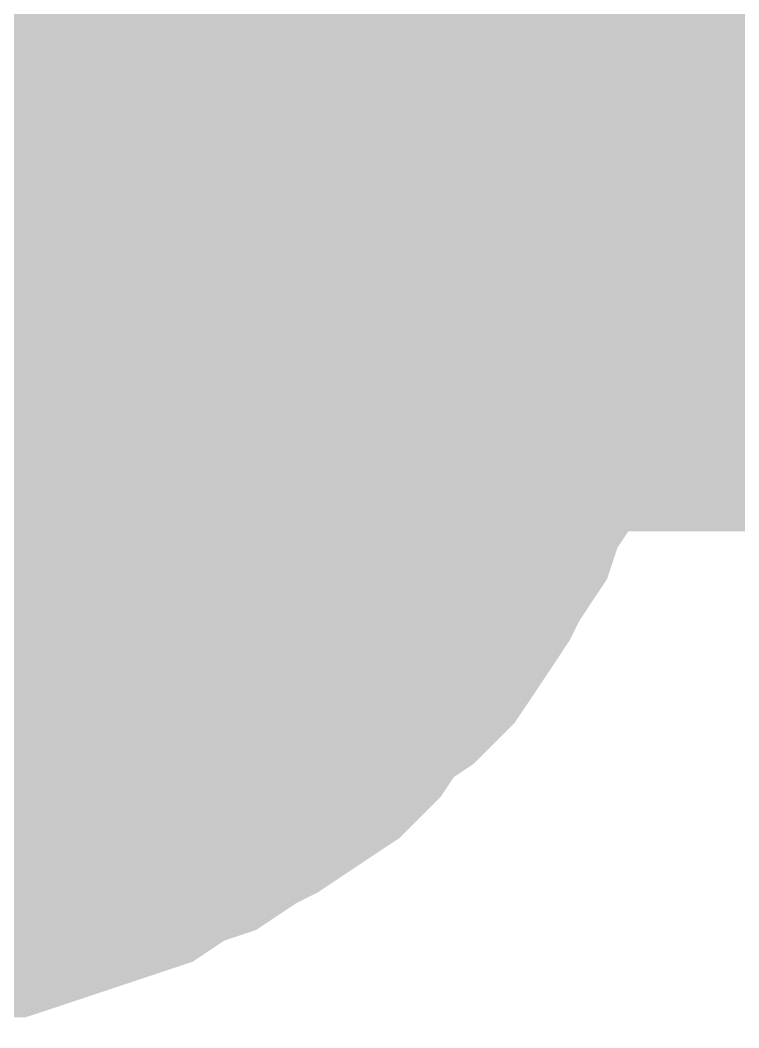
# Model space of a CAD drawing. Header units: inches. Extents: x 0 to 841, y 0 to 594.
# Drawn here: x 302.693 to 303.456, y 461.588 to 462.659 of the extents above; entities that cross this region are included whole.
import ezdxf

# ---------------------------------------------------------------- set-up
doc = ezdxf.new("R2010")
doc.units = ezdxf.units.IN
doc.layers.add('Sheet', color=255, linetype='Continuous')

msp = doc.modelspace()

# ---------------------------------------------------------------- linework, layer by layer
at = {"layer": 'Sheet'}
for points in [[(302.5179, 462.4904, 0.7493, 0.7493, 0), (302.5179, 475.0001, 0.7493, 0.7493, 0)], [(303.1916, 462.8272, 0.2997, 0.2997, 0), (303.2141, 462.7936, 0.2997, 0.2997, 0), (303.2253, 462.7599, 0.2997, 0.2997, 0), (303.2366, 462.715, 0.2997, 0.2997, 0), (303.2478, 462.6813, 0.2997, 0.2997, 0), (303.259, 462.6476, 0.2997, 0.2997, 0), (303.259, 462.6027, 0.2997, 0.2997, 0), (303.2702, 462.569, 0.2997, 0.2997, 0), (303.2702, 462.5353, 0.2997, 0.2997, 0), (303.2702, 462.4904, 0.2997, 0.2997, 0)], [(303.1916, 462.8272, 0.2997, 0.2997, 0), (303.2141, 462.7936, 0.2997, 0.2997, 0), (303.2253, 462.7599, 0.2997, 0.2997, 0), (303.2366, 462.715, 0.2997, 0.2997, 0), (303.2478, 462.6813, 0.2997, 0.2997, 0), (303.259, 462.6476, 0.2997, 0.2997, 0), (303.259, 462.6027, 0.2997, 0.2997, 0), (303.2702, 462.569, 0.2997, 0.2997, 0), (303.2702, 462.5353, 0.2997, 0.2997, 0), (303.2702, 462.4904, 0.2997, 0.2997, 0)], [(303.1916, 462.8272, 0.2997, 0.2997, 0), (303.2141, 462.7936, 0.2997, 0.2997, 0), (303.2253, 462.7599, 0.2997, 0.2997, 0), (303.2366, 462.715, 0.2997, 0.2997, 0), (303.2478, 462.6813, 0.2997, 0.2997, 0), (303.259, 462.6476, 0.2997, 0.2997, 0), (303.259, 462.6027, 0.2997, 0.2997, 0), (303.2702, 462.569, 0.2997, 0.2997, 0), (303.2702, 462.5353, 0.2997, 0.2997, 0), (303.2702, 462.4904, 0.2997, 0.2997, 0)], [(303.1916, 462.8272, 0.2997, 0.2997, 0), (303.2141, 462.7936, 0.2997, 0.2997, 0), (303.2253, 462.7599, 0.2997, 0.2997, 0), (303.2366, 462.715, 0.2997, 0.2997, 0), (303.2478, 462.6813, 0.2997, 0.2997, 0), (303.259, 462.6476, 0.2997, 0.2997, 0), (303.259, 462.6027, 0.2997, 0.2997, 0), (303.2702, 462.569, 0.2997, 0.2997, 0), (303.2702, 462.5353, 0.2997, 0.2997, 0), (303.2702, 462.4904, 0.2997, 0.2997, 0)], [(302.8997, 462.816, 0.2997, 0.2997, 0), (302.9221, 462.7936, 0.2997, 0.2997, 0), (302.9334, 462.7823, 0.2997, 0.2997, 0), (302.9446, 462.7599, 0.2997, 0.2997, 0), (302.9558, 462.7374, 0.2997, 0.2997, 0), (302.9671, 462.715, 0.2997, 0.2997, 0), (302.9783, 462.6925, 0.2997, 0.2997, 0), (302.9895, 462.67, 0.2997, 0.2997, 0), (303.0007, 462.6476, 0.2997, 0.2997, 0), (303.012, 462.6139, 0.2997, 0.2997, 0), (303.012, 462.5914, 0.2997, 0.2997, 0), (303.012, 462.569, 0.2997, 0.2997, 0), (303.0232, 462.5465, 0.2997, 0.2997, 0), (303.0232, 462.5128, 0.2997, 0.2997, 0), (303.0232, 462.4904, 0.2997, 0.2997, 0)], [(302.8997, 462.816, 0.2997, 0.2997, 0), (302.9221, 462.7936, 0.2997, 0.2997, 0), (302.9334, 462.7823, 0.2997, 0.2997, 0), (302.9446, 462.7599, 0.2997, 0.2997, 0), (302.9558, 462.7374, 0.2997, 0.2997, 0), (302.9671, 462.715, 0.2997, 0.2997, 0), (302.9783, 462.6925, 0.2997, 0.2997, 0), (302.9895, 462.67, 0.2997, 0.2997, 0), (303.0007, 462.6476, 0.2997, 0.2997, 0), (303.012, 462.6139, 0.2997, 0.2997, 0), (303.012, 462.5914, 0.2997, 0.2997, 0), (303.012, 462.569, 0.2997, 0.2997, 0), (303.0232, 462.5465, 0.2997, 0.2997, 0), (303.0232, 462.5128, 0.2997, 0.2997, 0), (303.0232, 462.4904, 0.2997, 0.2997, 0)], [(302.8997, 462.816, 0.2997, 0.2997, 0), (302.9221, 462.7936, 0.2997, 0.2997, 0), (302.9334, 462.7823, 0.2997, 0.2997, 0), (302.9446, 462.7599, 0.2997, 0.2997, 0), (302.9558, 462.7374, 0.2997, 0.2997, 0), (302.9671, 462.715, 0.2997, 0.2997, 0), (302.9783, 462.6925, 0.2997, 0.2997, 0), (302.9895, 462.67, 0.2997, 0.2997, 0), (303.0007, 462.6476, 0.2997, 0.2997, 0), (303.012, 462.6139, 0.2997, 0.2997, 0), (303.012, 462.5914, 0.2997, 0.2997, 0), (303.012, 462.569, 0.2997, 0.2997, 0), (303.0232, 462.5465, 0.2997, 0.2997, 0), (303.0232, 462.5128, 0.2997, 0.2997, 0), (303.0232, 462.4904, 0.2997, 0.2997, 0)], [(297.5098, 462.4904, 0.7493, 0.7493, 0), (302.5179, 462.4904, 0.7493, 0.7493, 0)], [(307.5148, 462.4904, 0.7493, 0.7493, 0), (302.5179, 462.4904, 0.7493, 0.7493, 0)], [(302.9671, 462.715, 0.0991, 0.0991, 0), (302.9783, 462.6925, 0.0991, 0.0991, 0), (302.9895, 462.67, 0.0991, 0.0991, 0), (303.0007, 462.6476, 0.0991, 0.0991, 0), (303.012, 462.6139, 0.0991, 0.0991, 0), (303.012, 462.5914, 0.0991, 0.0991, 0), (303.012, 462.569, 0.0991, 0.0991, 0), (303.0232, 462.5465, 0.0991, 0.0991, 0), (303.0232, 462.5128, 0.0991, 0.0991, 0), (303.0232, 462.4904, 0.0991, 0.0991, 0)], [(302.9671, 462.715, 0.0991, 0.0991, 0), (302.9783, 462.6925, 0.0991, 0.0991, 0), (302.9895, 462.67, 0.0991, 0.0991, 0), (303.0007, 462.6476, 0.0991, 0.0991, 0), (303.012, 462.6139, 0.0991, 0.0991, 0), (303.012, 462.5914, 0.0991, 0.0991, 0), (303.012, 462.569, 0.0991, 0.0991, 0), (303.0232, 462.5465, 0.0991, 0.0991, 0), (303.0232, 462.5128, 0.0991, 0.0991, 0), (303.0232, 462.4904, 0.0991, 0.0991, 0)], [(302.9671, 462.715, 0.0991, 0.0991, 0), (302.9783, 462.6925, 0.0991, 0.0991, 0), (302.9895, 462.67, 0.0991, 0.0991, 0), (303.0007, 462.6476, 0.0991, 0.0991, 0), (303.012, 462.6139, 0.0991, 0.0991, 0), (303.012, 462.5914, 0.0991, 0.0991, 0), (303.012, 462.569, 0.0991, 0.0991, 0), (303.0232, 462.5465, 0.0991, 0.0991, 0), (303.0232, 462.5128, 0.0991, 0.0991, 0), (303.0232, 462.4904, 0.0991, 0.0991, 0)], [(303.2366, 462.715, 0.0991, 0.0991, 0), (303.2478, 462.6813, 0.0991, 0.0991, 0), (303.259, 462.6476, 0.0991, 0.0991, 0), (303.259, 462.6027, 0.0991, 0.0991, 0), (303.2702, 462.569, 0.0991, 0.0991, 0), (303.2702, 462.5353, 0.0991, 0.0991, 0), (303.2702, 462.4904, 0.0991, 0.0991, 0)], [(303.2366, 462.715, 0.0991, 0.0991, 0), (303.2478, 462.6813, 0.0991, 0.0991, 0), (303.259, 462.6476, 0.0991, 0.0991, 0), (303.259, 462.6027, 0.0991, 0.0991, 0), (303.2702, 462.569, 0.0991, 0.0991, 0), (303.2702, 462.5353, 0.0991, 0.0991, 0), (303.2702, 462.4904, 0.0991, 0.0991, 0)], [(303.2366, 462.715, 0.0991, 0.0991, 0), (303.2478, 462.6813, 0.0991, 0.0991, 0), (303.259, 462.6476, 0.0991, 0.0991, 0), (303.259, 462.6027, 0.0991, 0.0991, 0), (303.2702, 462.569, 0.0991, 0.0991, 0), (303.2702, 462.5353, 0.0991, 0.0991, 0), (303.2702, 462.4904, 0.0991, 0.0991, 0)], [(303.2366, 462.715, 0.0991, 0.0991, 0), (303.2478, 462.6813, 0.0991, 0.0991, 0), (303.259, 462.6476, 0.0991, 0.0991, 0), (303.259, 462.6027, 0.0991, 0.0991, 0), (303.2702, 462.569, 0.0991, 0.0991, 0), (303.2702, 462.5353, 0.0991, 0.0991, 0), (303.2702, 462.4904, 0.0991, 0.0991, 0)], [(303.2702, 462.4904, 0.2997, 0.2997, 0), (303.2702, 462.4567, 0.2997, 0.2997, 0), (303.2702, 462.4118, 0.2997, 0.2997, 0), (303.259, 462.3781, 0.2997, 0.2997, 0), (303.259, 462.3331, 0.2997, 0.2997, 0), (303.2478, 462.2995, 0.2997, 0.2997, 0), (303.2366, 462.2658, 0.2997, 0.2997, 0), (303.2253, 462.2321, 0.2997, 0.2997, 0), (303.2141, 462.1984, 0.2997, 0.2997, 0), (303.1916, 462.1647, 0.2997, 0.2997, 0), (303.1804, 462.131, 0.2997, 0.2997, 0), (303.158, 462.0973, 0.2997, 0.2997, 0), (303.1467, 462.0749, 0.2997, 0.2997, 0), (303.1243, 462.0412, 0.2997, 0.2997, 0), (303.1018, 462.0075, 0.2997, 0.2997, 0), (303.0793, 461.985, 0.2997, 0.2997, 0), (303.0457, 461.9626, 0.2997, 0.2997, 0), (303.0232, 461.9289, 0.2997, 0.2997, 0), (303.0007, 461.9064, 0.2997, 0.2997, 0), (302.9671, 461.884, 0.2997, 0.2997, 0), (302.9334, 461.8615, 0.2997, 0.2997, 0), (302.9109, 461.8503, 0.2997, 0.2997, 0), (302.8772, 461.8278, 0.2997, 0.2997, 0), (302.8435, 461.8166, 0.2997, 0.2997, 0), (302.8099, 461.7941, 0.2997, 0.2997, 0), (302.7762, 461.7829, 0.2997, 0.2997, 0), (302.7425, 461.7717, 0.2997, 0.2997, 0), (302.7088, 461.7604, 0.2997, 0.2997, 0), (302.6751, 461.7492, 0.2997, 0.2997, 0), (302.6302, 461.7492, 0.2997, 0.2997, 0), (302.5965, 461.738, 0.2997, 0.2997, 0), (302.5516, 461.738, 0.2997, 0.2997, 0), (302.5179, 461.738, 0.2997, 0.2997, 0)], [(307.5148, 462.4904, 0.2997, 0.2997, 0), (302.5179, 462.4904, 0.2997, 0.2997, 0)], [(303.2702, 462.4904, 0.2997, 0.2997, 0), (303.2702, 462.4567, 0.2997, 0.2997, 0), (303.2702, 462.4118, 0.2997, 0.2997, 0), (303.259, 462.3781, 0.2997, 0.2997, 0), (303.259, 462.3331, 0.2997, 0.2997, 0), (303.2478, 462.2995, 0.2997, 0.2997, 0), (303.2366, 462.2658, 0.2997, 0.2997, 0), (303.2253, 462.2321, 0.2997, 0.2997, 0), (303.2141, 462.1984, 0.2997, 0.2997, 0), (303.1916, 462.1647, 0.2997, 0.2997, 0), (303.1804, 462.131, 0.2997, 0.2997, 0), (303.158, 462.0973, 0.2997, 0.2997, 0), (303.1467, 462.0749, 0.2997, 0.2997, 0), (303.1243, 462.0412, 0.2997, 0.2997, 0), (303.1018, 462.0075, 0.2997, 0.2997, 0), (303.0793, 461.985, 0.2997, 0.2997, 0), (303.0457, 461.9626, 0.2997, 0.2997, 0), (303.0232, 461.9289, 0.2997, 0.2997, 0), (303.0007, 461.9064, 0.2997, 0.2997, 0), (302.9671, 461.884, 0.2997, 0.2997, 0), (302.9334, 461.8615, 0.2997, 0.2997, 0), (302.9109, 461.8503, 0.2997, 0.2997, 0), (302.8772, 461.8278, 0.2997, 0.2997, 0), (302.8435, 461.8166, 0.2997, 0.2997, 0), (302.8099, 461.7941, 0.2997, 0.2997, 0), (302.7762, 461.7829, 0.2997, 0.2997, 0), (302.7425, 461.7717, 0.2997, 0.2997, 0), (302.7088, 461.7604, 0.2997, 0.2997, 0), (302.6751, 461.7492, 0.2997, 0.2997, 0), (302.6302, 461.7492, 0.2997, 0.2997, 0), (302.5965, 461.738, 0.2997, 0.2997, 0), (302.5516, 461.738, 0.2997, 0.2997, 0), (302.5179, 461.738, 0.2997, 0.2997, 0)], [(303.2702, 462.4904, 0.2997, 0.2997, 0), (303.2702, 462.4567, 0.2997, 0.2997, 0), (303.2702, 462.4118, 0.2997, 0.2997, 0), (303.259, 462.3781, 0.2997, 0.2997, 0), (303.259, 462.3331, 0.2997, 0.2997, 0), (303.2478, 462.2995, 0.2997, 0.2997, 0), (303.2366, 462.2658, 0.2997, 0.2997, 0), (303.2253, 462.2321, 0.2997, 0.2997, 0), (303.2141, 462.1984, 0.2997, 0.2997, 0), (303.1916, 462.1647, 0.2997, 0.2997, 0), (303.1804, 462.131, 0.2997, 0.2997, 0), (303.158, 462.0973, 0.2997, 0.2997, 0), (303.1467, 462.0749, 0.2997, 0.2997, 0), (303.1243, 462.0412, 0.2997, 0.2997, 0), (303.1018, 462.0075, 0.2997, 0.2997, 0), (303.0793, 461.985, 0.2997, 0.2997, 0), (303.0457, 461.9626, 0.2997, 0.2997, 0), (303.0232, 461.9289, 0.2997, 0.2997, 0), (303.0007, 461.9064, 0.2997, 0.2997, 0), (302.9671, 461.884, 0.2997, 0.2997, 0), (302.9334, 461.8615, 0.2997, 0.2997, 0), (302.9109, 461.8503, 0.2997, 0.2997, 0), (302.8772, 461.8278, 0.2997, 0.2997, 0), (302.8435, 461.8166, 0.2997, 0.2997, 0), (302.8099, 461.7941, 0.2997, 0.2997, 0), (302.7762, 461.7829, 0.2997, 0.2997, 0), (302.7425, 461.7717, 0.2997, 0.2997, 0), (302.7088, 461.7604, 0.2997, 0.2997, 0), (302.6751, 461.7492, 0.2997, 0.2997, 0), (302.6302, 461.7492, 0.2997, 0.2997, 0), (302.5965, 461.738, 0.2997, 0.2997, 0), (302.5516, 461.738, 0.2997, 0.2997, 0), (302.5179, 461.738, 0.2997, 0.2997, 0)], [(303.2702, 462.4904, 0.2997, 0.2997, 0), (303.2702, 462.4567, 0.2997, 0.2997, 0), (303.2702, 462.4118, 0.2997, 0.2997, 0), (303.259, 462.3781, 0.2997, 0.2997, 0), (303.259, 462.3331, 0.2997, 0.2997, 0), (303.2478, 462.2995, 0.2997, 0.2997, 0), (303.2366, 462.2658, 0.2997, 0.2997, 0), (303.2253, 462.2321, 0.2997, 0.2997, 0), (303.2141, 462.1984, 0.2997, 0.2997, 0), (303.1916, 462.1647, 0.2997, 0.2997, 0), (303.1804, 462.131, 0.2997, 0.2997, 0), (303.158, 462.0973, 0.2997, 0.2997, 0), (303.1467, 462.0749, 0.2997, 0.2997, 0), (303.1243, 462.0412, 0.2997, 0.2997, 0), (303.1018, 462.0075, 0.2997, 0.2997, 0), (303.0793, 461.985, 0.2997, 0.2997, 0), (303.0457, 461.9626, 0.2997, 0.2997, 0), (303.0232, 461.9289, 0.2997, 0.2997, 0), (303.0007, 461.9064, 0.2997, 0.2997, 0), (302.9671, 461.884, 0.2997, 0.2997, 0), (302.9334, 461.8615, 0.2997, 0.2997, 0), (302.9109, 461.8503, 0.2997, 0.2997, 0), (302.8772, 461.8278, 0.2997, 0.2997, 0), (302.8435, 461.8166, 0.2997, 0.2997, 0), (302.8099, 461.7941, 0.2997, 0.2997, 0), (302.7762, 461.7829, 0.2997, 0.2997, 0), (302.7425, 461.7717, 0.2997, 0.2997, 0), (302.7088, 461.7604, 0.2997, 0.2997, 0), (302.6751, 461.7492, 0.2997, 0.2997, 0), (302.6302, 461.7492, 0.2997, 0.2997, 0), (302.5965, 461.738, 0.2997, 0.2997, 0), (302.5516, 461.738, 0.2997, 0.2997, 0), (302.5179, 461.738, 0.2997, 0.2997, 0)], [(303.0232, 462.4904, 0.2997, 0.2997, 0), (303.0232, 462.4679, 0.2997, 0.2997, 0), (303.0232, 462.4342, 0.2997, 0.2997, 0), (303.012, 462.4118, 0.2997, 0.2997, 0), (303.012, 462.3893, 0.2997, 0.2997, 0), (303.012, 462.3668, 0.2997, 0.2997, 0), (303.0007, 462.3444, 0.2997, 0.2997, 0), (302.9895, 462.3107, 0.2997, 0.2997, 0), (302.9783, 462.2882, 0.2997, 0.2997, 0), (302.9671, 462.2658, 0.2997, 0.2997, 0), (302.9558, 462.2433, 0.2997, 0.2997, 0), (302.9446, 462.2321, 0.2997, 0.2997, 0), (302.9334, 462.2096, 0.2997, 0.2997, 0), (302.9221, 462.1872, 0.2997, 0.2997, 0), (302.8997, 462.1647, 0.2997, 0.2997, 0), (302.8885, 462.1535, 0.2997, 0.2997, 0), (302.866, 462.131, 0.2997, 0.2997, 0), (302.8548, 462.1198, 0.2997, 0.2997, 0), (302.8323, 462.0973, 0.2997, 0.2997, 0), (302.8211, 462.0861, 0.2997, 0.2997, 0), (302.7986, 462.0749, 0.2997, 0.2997, 0), (302.7762, 462.0524, 0.2997, 0.2997, 0), (302.7537, 462.0412, 0.2997, 0.2997, 0), (302.7313, 462.0299, 0.2997, 0.2997, 0), (302.7088, 462.0299, 0.2997, 0.2997, 0), (302.6863, 462.0187, 0.2997, 0.2997, 0), (302.6639, 462.0075, 0.2997, 0.2997, 0), (302.6414, 461.9963, 0.2997, 0.2997, 0), (302.619, 461.9963, 0.2997, 0.2997, 0), (302.5965, 461.9963, 0.2997, 0.2997, 0), (302.5628, 461.985, 0.2997, 0.2997, 0), (302.5404, 461.985, 0.2997, 0.2997, 0)], [(303.0232, 462.4904, 0.2997, 0.2997, 0), (303.0232, 462.4679, 0.2997, 0.2997, 0), (303.0232, 462.4342, 0.2997, 0.2997, 0), (303.012, 462.4118, 0.2997, 0.2997, 0), (303.012, 462.3893, 0.2997, 0.2997, 0), (303.012, 462.3668, 0.2997, 0.2997, 0), (303.0007, 462.3444, 0.2997, 0.2997, 0), (302.9895, 462.3107, 0.2997, 0.2997, 0), (302.9783, 462.2882, 0.2997, 0.2997, 0), (302.9671, 462.2658, 0.2997, 0.2997, 0), (302.9558, 462.2433, 0.2997, 0.2997, 0), (302.9446, 462.2321, 0.2997, 0.2997, 0), (302.9334, 462.2096, 0.2997, 0.2997, 0), (302.9221, 462.1872, 0.2997, 0.2997, 0), (302.8997, 462.1647, 0.2997, 0.2997, 0), (302.8885, 462.1535, 0.2997, 0.2997, 0), (302.866, 462.131, 0.2997, 0.2997, 0), (302.8548, 462.1198, 0.2997, 0.2997, 0), (302.8323, 462.0973, 0.2997, 0.2997, 0), (302.8211, 462.0861, 0.2997, 0.2997, 0), (302.7986, 462.0749, 0.2997, 0.2997, 0), (302.7762, 462.0524, 0.2997, 0.2997, 0), (302.7537, 462.0412, 0.2997, 0.2997, 0), (302.7313, 462.0299, 0.2997, 0.2997, 0), (302.7088, 462.0299, 0.2997, 0.2997, 0), (302.6863, 462.0187, 0.2997, 0.2997, 0), (302.6639, 462.0075, 0.2997, 0.2997, 0), (302.6414, 461.9963, 0.2997, 0.2997, 0), (302.619, 461.9963, 0.2997, 0.2997, 0), (302.5965, 461.9963, 0.2997, 0.2997, 0), (302.5628, 461.985, 0.2997, 0.2997, 0), (302.5404, 461.985, 0.2997, 0.2997, 0)], [(303.0232, 462.4904, 0.2997, 0.2997, 0), (303.0232, 462.4679, 0.2997, 0.2997, 0), (303.0232, 462.4342, 0.2997, 0.2997, 0), (303.012, 462.4118, 0.2997, 0.2997, 0), (303.012, 462.3893, 0.2997, 0.2997, 0), (303.012, 462.3668, 0.2997, 0.2997, 0), (303.0007, 462.3444, 0.2997, 0.2997, 0), (302.9895, 462.3107, 0.2997, 0.2997, 0), (302.9783, 462.2882, 0.2997, 0.2997, 0), (302.9671, 462.2658, 0.2997, 0.2997, 0), (302.9558, 462.2433, 0.2997, 0.2997, 0), (302.9446, 462.2321, 0.2997, 0.2997, 0), (302.9334, 462.2096, 0.2997, 0.2997, 0), (302.9221, 462.1872, 0.2997, 0.2997, 0), (302.8997, 462.1647, 0.2997, 0.2997, 0), (302.8885, 462.1535, 0.2997, 0.2997, 0), (302.866, 462.131, 0.2997, 0.2997, 0), (302.8548, 462.1198, 0.2997, 0.2997, 0), (302.8323, 462.0973, 0.2997, 0.2997, 0), (302.8211, 462.0861, 0.2997, 0.2997, 0), (302.7986, 462.0749, 0.2997, 0.2997, 0), (302.7762, 462.0524, 0.2997, 0.2997, 0), (302.7537, 462.0412, 0.2997, 0.2997, 0), (302.7313, 462.0299, 0.2997, 0.2997, 0), (302.7088, 462.0299, 0.2997, 0.2997, 0), (302.6863, 462.0187, 0.2997, 0.2997, 0), (302.6639, 462.0075, 0.2997, 0.2997, 0), (302.6414, 461.9963, 0.2997, 0.2997, 0), (302.619, 461.9963, 0.2997, 0.2997, 0), (302.5965, 461.9963, 0.2997, 0.2997, 0), (302.5628, 461.985, 0.2997, 0.2997, 0), (302.5404, 461.985, 0.2997, 0.2997, 0)], [(303.0232, 462.4904, 0.2997, 0.2997, 0), (303.0232, 462.4904, 0.2997, 0.2997, 0), (303.0232, 462.4904, 0.2997, 0.2997, 0), (303.0232, 462.4904, 0.2997, 0.2997, 0), (303.0232, 462.4904, 0.2997, 0.2997, 0), (303.0232, 462.4904, 0.2997, 0.2997, 0), (303.0232, 462.4904, 0.2997, 0.2997, 0), (303.0232, 462.4904, 0.2997, 0.2997, 0), (303.0232, 462.4904, 0.2997, 0.2997, 0), (303.0232, 462.4904, 0.2997, 0.2997, 0), (303.0232, 462.4904, 0.2997, 0.2997, 0), (303.0232, 462.4904, 0.2997, 0.2997, 0), (303.0232, 462.4904, 0.2997, 0.2997, 0), (303.0232, 462.4904, 0.2997, 0.2997, 0), (303.0232, 462.4904, 0.2997, 0.2997, 0), (303.0232, 462.4904, 0.2997, 0.2997, 0), (303.0232, 462.4904, 0.2997, 0.2997, 0), (303.0232, 462.4904, 0.2997, 0.2997, 0), (303.0232, 462.4904, 0.2997, 0.2997, 0), (303.0232, 462.4904, 0.2997, 0.2997, 0), (303.0232, 462.4904, 0.2997, 0.2997, 0), (303.0232, 462.4904, 0.2997, 0.2997, 0), (303.0232, 462.4904, 0.2997, 0.2997, 0), (303.0232, 462.4904, 0.2997, 0.2997, 0), (303.0232, 462.4904, 0.2997, 0.2997, 0), (303.0232, 462.4904, 0.2997, 0.2997, 0), (303.0232, 462.4904, 0.2997, 0.2997, 0), (303.0232, 462.4904, 0.2997, 0.2997, 0), (303.0232, 462.4904, 0.2997, 0.2997, 0), (303.0232, 462.4904, 0.2997, 0.2997, 0), (303.0232, 462.4904, 0.2997, 0.2997, 0), (303.0232, 462.4904, 0.2997, 0.2997, 0), (303.0232, 462.4904, 0.2997, 0.2997, 0)], [(303.0232, 462.4904, 0.2997, 0.2997, 0), (303.0232, 462.4904, 0.2997, 0.2997, 0)], [(303.0232, 462.4904, 0.2997, 0.2997, 0), (303.0232, 462.4904, 0.2997, 0.2997, 0), (303.0232, 462.4904, 0.2997, 0.2997, 0), (303.0232, 462.4904, 0.2997, 0.2997, 0), (303.0232, 462.4904, 0.2997, 0.2997, 0), (303.0232, 462.4904, 0.2997, 0.2997, 0), (303.0232, 462.4904, 0.2997, 0.2997, 0), (303.0232, 462.4904, 0.2997, 0.2997, 0), (303.0232, 462.4904, 0.2997, 0.2997, 0), (303.0232, 462.4904, 0.2997, 0.2997, 0), (303.0232, 462.4904, 0.2997, 0.2997, 0), (303.0232, 462.4904, 0.2997, 0.2997, 0), (303.0232, 462.4904, 0.2997, 0.2997, 0), (303.0232, 462.4904, 0.2997, 0.2997, 0), (303.0232, 462.4904, 0.2997, 0.2997, 0), (303.0232, 462.4904, 0.2997, 0.2997, 0), (303.0232, 462.4904, 0.2997, 0.2997, 0), (303.0232, 462.4904, 0.2997, 0.2997, 0), (303.0232, 462.4904, 0.2997, 0.2997, 0), (303.0232, 462.4904, 0.2997, 0.2997, 0), (303.0232, 462.4904, 0.2997, 0.2997, 0), (303.0232, 462.4904, 0.2997, 0.2997, 0), (303.0232, 462.4904, 0.2997, 0.2997, 0), (303.0232, 462.4904, 0.2997, 0.2997, 0), (303.0232, 462.4904, 0.2997, 0.2997, 0), (303.0232, 462.4904, 0.2997, 0.2997, 0), (303.0232, 462.4904, 0.2997, 0.2997, 0), (303.0232, 462.4904, 0.2997, 0.2997, 0), (303.0232, 462.4904, 0.2997, 0.2997, 0), (303.0232, 462.4904, 0.2997, 0.2997, 0), (303.0232, 462.4904, 0.2997, 0.2997, 0), (303.0232, 462.4904, 0.2997, 0.2997, 0), (303.0232, 462.4904, 0.2997, 0.2997, 0)], [(303.0232, 462.4904, 0.2997, 0.2997, 0), (303.0232, 462.4904, 0.2997, 0.2997, 0)], [(303.0232, 462.4904, 0.2997, 0.2997, 0), (303.0232, 462.4904, 0.2997, 0.2997, 0), (303.0232, 462.4904, 0.2997, 0.2997, 0), (303.0232, 462.4904, 0.2997, 0.2997, 0), (303.0232, 462.4904, 0.2997, 0.2997, 0), (303.0232, 462.4904, 0.2997, 0.2997, 0), (303.0232, 462.4904, 0.2997, 0.2997, 0), (303.0232, 462.4904, 0.2997, 0.2997, 0), (303.0232, 462.4904, 0.2997, 0.2997, 0), (303.0232, 462.4904, 0.2997, 0.2997, 0), (303.0232, 462.4904, 0.2997, 0.2997, 0), (303.0232, 462.4904, 0.2997, 0.2997, 0), (303.0232, 462.4904, 0.2997, 0.2997, 0), (303.0232, 462.4904, 0.2997, 0.2997, 0), (303.0232, 462.4904, 0.2997, 0.2997, 0), (303.0232, 462.4904, 0.2997, 0.2997, 0), (303.0232, 462.4904, 0.2997, 0.2997, 0), (303.0232, 462.4904, 0.2997, 0.2997, 0), (303.0232, 462.4904, 0.2997, 0.2997, 0), (303.0232, 462.4904, 0.2997, 0.2997, 0), (303.0232, 462.4904, 0.2997, 0.2997, 0), (303.0232, 462.4904, 0.2997, 0.2997, 0), (303.0232, 462.4904, 0.2997, 0.2997, 0), (303.0232, 462.4904, 0.2997, 0.2997, 0), (303.0232, 462.4904, 0.2997, 0.2997, 0), (303.0232, 462.4904, 0.2997, 0.2997, 0), (303.0232, 462.4904, 0.2997, 0.2997, 0), (303.0232, 462.4904, 0.2997, 0.2997, 0), (303.0232, 462.4904, 0.2997, 0.2997, 0), (303.0232, 462.4904, 0.2997, 0.2997, 0), (303.0232, 462.4904, 0.2997, 0.2997, 0), (303.0232, 462.4904, 0.2997, 0.2997, 0), (303.0232, 462.4904, 0.2997, 0.2997, 0)], [(303.0232, 462.4904, 0.2997, 0.2997, 0), (303.0232, 462.4904, 0.2997, 0.2997, 0)], [(303.2702, 462.4904, 0.2997, 0.2997, 0), (303.2702, 462.4904, 0.2997, 0.2997, 0), (303.2702, 462.4904, 0.2997, 0.2997, 0), (303.2702, 462.4904, 0.2997, 0.2997, 0), (303.2702, 462.4904, 0.2997, 0.2997, 0), (303.2702, 462.4904, 0.2997, 0.2997, 0), (303.2702, 462.4904, 0.2997, 0.2997, 0), (303.2702, 462.4904, 0.2997, 0.2997, 0), (303.2702, 462.4904, 0.2997, 0.2997, 0), (303.2702, 462.4904, 0.2997, 0.2997, 0), (303.2702, 462.4904, 0.2997, 0.2997, 0), (303.2702, 462.4904, 0.2997, 0.2997, 0), (303.2702, 462.4904, 0.2997, 0.2997, 0), (303.2702, 462.4904, 0.2997, 0.2997, 0), (303.2702, 462.4904, 0.2997, 0.2997, 0), (303.2702, 462.4904, 0.2997, 0.2997, 0), (303.2702, 462.4904, 0.2997, 0.2997, 0), (303.2702, 462.4904, 0.2997, 0.2997, 0), (303.2702, 462.4904, 0.2997, 0.2997, 0), (303.2702, 462.4904, 0.2997, 0.2997, 0), (303.2702, 462.4904, 0.2997, 0.2997, 0), (303.2702, 462.4904, 0.2997, 0.2997, 0), (303.2702, 462.4904, 0.2997, 0.2997, 0), (303.2702, 462.4904, 0.2997, 0.2997, 0), (303.2702, 462.4904, 0.2997, 0.2997, 0), (303.2702, 462.4904, 0.2997, 0.2997, 0), (303.2702, 462.4904, 0.2997, 0.2997, 0), (303.2702, 462.4904, 0.2997, 0.2997, 0), (303.2702, 462.4904, 0.2997, 0.2997, 0), (303.2702, 462.4904, 0.2997, 0.2997, 0), (303.2702, 462.4904, 0.2997, 0.2997, 0), (303.2702, 462.4904, 0.2997, 0.2997, 0), (303.2702, 462.4904, 0.2997, 0.2997, 0)], [(303.2702, 462.4904, 0.2997, 0.2997, 0), (303.2702, 462.4904, 0.2997, 0.2997, 0)], [(303.2702, 462.4904, 0.2997, 0.2997, 0), (303.2702, 462.4904, 0.2997, 0.2997, 0), (303.2702, 462.4904, 0.2997, 0.2997, 0), (303.2702, 462.4904, 0.2997, 0.2997, 0), (303.2702, 462.4904, 0.2997, 0.2997, 0), (303.2702, 462.4904, 0.2997, 0.2997, 0), (303.2702, 462.4904, 0.2997, 0.2997, 0), (303.2702, 462.4904, 0.2997, 0.2997, 0), (303.2702, 462.4904, 0.2997, 0.2997, 0), (303.2702, 462.4904, 0.2997, 0.2997, 0), (303.2702, 462.4904, 0.2997, 0.2997, 0), (303.2702, 462.4904, 0.2997, 0.2997, 0), (303.2702, 462.4904, 0.2997, 0.2997, 0), (303.2702, 462.4904, 0.2997, 0.2997, 0), (303.2702, 462.4904, 0.2997, 0.2997, 0), (303.2702, 462.4904, 0.2997, 0.2997, 0), (303.2702, 462.4904, 0.2997, 0.2997, 0), (303.2702, 462.4904, 0.2997, 0.2997, 0), (303.2702, 462.4904, 0.2997, 0.2997, 0), (303.2702, 462.4904, 0.2997, 0.2997, 0), (303.2702, 462.4904, 0.2997, 0.2997, 0), (303.2702, 462.4904, 0.2997, 0.2997, 0), (303.2702, 462.4904, 0.2997, 0.2997, 0), (303.2702, 462.4904, 0.2997, 0.2997, 0), (303.2702, 462.4904, 0.2997, 0.2997, 0), (303.2702, 462.4904, 0.2997, 0.2997, 0), (303.2702, 462.4904, 0.2997, 0.2997, 0), (303.2702, 462.4904, 0.2997, 0.2997, 0), (303.2702, 462.4904, 0.2997, 0.2997, 0), (303.2702, 462.4904, 0.2997, 0.2997, 0), (303.2702, 462.4904, 0.2997, 0.2997, 0), (303.2702, 462.4904, 0.2997, 0.2997, 0), (303.2702, 462.4904, 0.2997, 0.2997, 0)], [(303.2702, 462.4904, 0.2997, 0.2997, 0), (303.2702, 462.4904, 0.2997, 0.2997, 0)], [(303.2702, 462.4904, 0.2997, 0.2997, 0), (303.2702, 462.4904, 0.2997, 0.2997, 0), (303.2702, 462.4904, 0.2997, 0.2997, 0), (303.2702, 462.4904, 0.2997, 0.2997, 0), (303.2702, 462.4904, 0.2997, 0.2997, 0), (303.2702, 462.4904, 0.2997, 0.2997, 0), (303.2702, 462.4904, 0.2997, 0.2997, 0), (303.2702, 462.4904, 0.2997, 0.2997, 0), (303.2702, 462.4904, 0.2997, 0.2997, 0), (303.2702, 462.4904, 0.2997, 0.2997, 0), (303.2702, 462.4904, 0.2997, 0.2997, 0), (303.2702, 462.4904, 0.2997, 0.2997, 0), (303.2702, 462.4904, 0.2997, 0.2997, 0), (303.2702, 462.4904, 0.2997, 0.2997, 0), (303.2702, 462.4904, 0.2997, 0.2997, 0), (303.2702, 462.4904, 0.2997, 0.2997, 0), (303.2702, 462.4904, 0.2997, 0.2997, 0), (303.2702, 462.4904, 0.2997, 0.2997, 0), (303.2702, 462.4904, 0.2997, 0.2997, 0), (303.2702, 462.4904, 0.2997, 0.2997, 0), (303.2702, 462.4904, 0.2997, 0.2997, 0), (303.2702, 462.4904, 0.2997, 0.2997, 0), (303.2702, 462.4904, 0.2997, 0.2997, 0), (303.2702, 462.4904, 0.2997, 0.2997, 0), (303.2702, 462.4904, 0.2997, 0.2997, 0), (303.2702, 462.4904, 0.2997, 0.2997, 0), (303.2702, 462.4904, 0.2997, 0.2997, 0), (303.2702, 462.4904, 0.2997, 0.2997, 0), (303.2702, 462.4904, 0.2997, 0.2997, 0), (303.2702, 462.4904, 0.2997, 0.2997, 0), (303.2702, 462.4904, 0.2997, 0.2997, 0), (303.2702, 462.4904, 0.2997, 0.2997, 0), (303.2702, 462.4904, 0.2997, 0.2997, 0)], [(303.2702, 462.4904, 0.2997, 0.2997, 0), (303.2702, 462.4904, 0.2997, 0.2997, 0)], [(303.2702, 462.4904, 0.2997, 0.2997, 0), (303.2702, 462.4904, 0.2997, 0.2997, 0), (303.2702, 462.4904, 0.2997, 0.2997, 0), (303.2702, 462.4904, 0.2997, 0.2997, 0), (303.2702, 462.4904, 0.2997, 0.2997, 0), (303.2702, 462.4904, 0.2997, 0.2997, 0), (303.2702, 462.4904, 0.2997, 0.2997, 0), (303.2702, 462.4904, 0.2997, 0.2997, 0), (303.2702, 462.4904, 0.2997, 0.2997, 0), (303.2702, 462.4904, 0.2997, 0.2997, 0), (303.2702, 462.4904, 0.2997, 0.2997, 0), (303.2702, 462.4904, 0.2997, 0.2997, 0), (303.2702, 462.4904, 0.2997, 0.2997, 0), (303.2702, 462.4904, 0.2997, 0.2997, 0), (303.2702, 462.4904, 0.2997, 0.2997, 0), (303.2702, 462.4904, 0.2997, 0.2997, 0), (303.2702, 462.4904, 0.2997, 0.2997, 0), (303.2702, 462.4904, 0.2997, 0.2997, 0), (303.2702, 462.4904, 0.2997, 0.2997, 0), (303.2702, 462.4904, 0.2997, 0.2997, 0), (303.2702, 462.4904, 0.2997, 0.2997, 0), (303.2702, 462.4904, 0.2997, 0.2997, 0), (303.2702, 462.4904, 0.2997, 0.2997, 0), (303.2702, 462.4904, 0.2997, 0.2997, 0), (303.2702, 462.4904, 0.2997, 0.2997, 0), (303.2702, 462.4904, 0.2997, 0.2997, 0), (303.2702, 462.4904, 0.2997, 0.2997, 0), (303.2702, 462.4904, 0.2997, 0.2997, 0), (303.2702, 462.4904, 0.2997, 0.2997, 0), (303.2702, 462.4904, 0.2997, 0.2997, 0), (303.2702, 462.4904, 0.2997, 0.2997, 0), (303.2702, 462.4904, 0.2997, 0.2997, 0), (303.2702, 462.4904, 0.2997, 0.2997, 0)], [(303.2702, 462.4904, 0.2997, 0.2997, 0), (303.2702, 462.4904, 0.2997, 0.2997, 0)], [(303.2702, 462.4904, 0.0991, 0.0991, 0), (303.2702, 462.4567, 0.0991, 0.0991, 0), (303.2702, 462.4118, 0.0991, 0.0991, 0), (303.259, 462.3781, 0.0991, 0.0991, 0), (303.259, 462.3331, 0.0991, 0.0991, 0), (303.2478, 462.2995, 0.0991, 0.0991, 0), (303.2366, 462.2658, 0.0991, 0.0991, 0), (303.2253, 462.2321, 0.0991, 0.0991, 0), (303.2141, 462.1984, 0.0991, 0.0991, 0), (303.1916, 462.1647, 0.0991, 0.0991, 0), (303.1804, 462.131, 0.0991, 0.0991, 0), (303.158, 462.0973, 0.0991, 0.0991, 0), (303.1467, 462.0749, 0.0991, 0.0991, 0), (303.1243, 462.0412, 0.0991, 0.0991, 0), (303.1018, 462.0075, 0.0991, 0.0991, 0), (303.0793, 461.985, 0.0991, 0.0991, 0), (303.0457, 461.9626, 0.0991, 0.0991, 0), (303.0232, 461.9289, 0.0991, 0.0991, 0), (303.0007, 461.9064, 0.0991, 0.0991, 0), (302.9671, 461.884, 0.0991, 0.0991, 0), (302.9334, 461.8615, 0.0991, 0.0991, 0), (302.9109, 461.8503, 0.0991, 0.0991, 0), (302.8772, 461.8278, 0.0991, 0.0991, 0), (302.8435, 461.8166, 0.0991, 0.0991, 0), (302.8099, 461.7941, 0.0991, 0.0991, 0), (302.7762, 461.7829, 0.0991, 0.0991, 0), (302.7425, 461.7717, 0.0991, 0.0991, 0), (302.7088, 461.7604, 0.0991, 0.0991, 0), (302.6751, 461.7492, 0.0991, 0.0991, 0), (302.6302, 461.7492, 0.0991, 0.0991, 0)], [(303.2702, 462.4904, 0.0991, 0.0991, 0), (303.2702, 462.4567, 0.0991, 0.0991, 0), (303.2702, 462.4118, 0.0991, 0.0991, 0), (303.259, 462.3781, 0.0991, 0.0991, 0), (303.259, 462.3331, 0.0991, 0.0991, 0), (303.2478, 462.2995, 0.0991, 0.0991, 0), (303.2366, 462.2658, 0.0991, 0.0991, 0), (303.2253, 462.2321, 0.0991, 0.0991, 0), (303.2141, 462.1984, 0.0991, 0.0991, 0), (303.1916, 462.1647, 0.0991, 0.0991, 0), (303.1804, 462.131, 0.0991, 0.0991, 0), (303.158, 462.0973, 0.0991, 0.0991, 0), (303.1467, 462.0749, 0.0991, 0.0991, 0), (303.1243, 462.0412, 0.0991, 0.0991, 0), (303.1018, 462.0075, 0.0991, 0.0991, 0), (303.0793, 461.985, 0.0991, 0.0991, 0), (303.0457, 461.9626, 0.0991, 0.0991, 0), (303.0232, 461.9289, 0.0991, 0.0991, 0), (303.0007, 461.9064, 0.0991, 0.0991, 0), (302.9671, 461.884, 0.0991, 0.0991, 0), (302.9334, 461.8615, 0.0991, 0.0991, 0), (302.9109, 461.8503, 0.0991, 0.0991, 0), (302.8772, 461.8278, 0.0991, 0.0991, 0), (302.8435, 461.8166, 0.0991, 0.0991, 0), (302.8099, 461.7941, 0.0991, 0.0991, 0), (302.7762, 461.7829, 0.0991, 0.0991, 0), (302.7425, 461.7717, 0.0991, 0.0991, 0), (302.7088, 461.7604, 0.0991, 0.0991, 0), (302.6751, 461.7492, 0.0991, 0.0991, 0), (302.6302, 461.7492, 0.0991, 0.0991, 0)], [(303.2702, 462.4904, 0.0991, 0.0991, 0), (303.2702, 462.4567, 0.0991, 0.0991, 0), (303.2702, 462.4118, 0.0991, 0.0991, 0), (303.259, 462.3781, 0.0991, 0.0991, 0), (303.259, 462.3331, 0.0991, 0.0991, 0), (303.2478, 462.2995, 0.0991, 0.0991, 0), (303.2366, 462.2658, 0.0991, 0.0991, 0), (303.2253, 462.2321, 0.0991, 0.0991, 0), (303.2141, 462.1984, 0.0991, 0.0991, 0), (303.1916, 462.1647, 0.0991, 0.0991, 0), (303.1804, 462.131, 0.0991, 0.0991, 0), (303.158, 462.0973, 0.0991, 0.0991, 0), (303.1467, 462.0749, 0.0991, 0.0991, 0), (303.1243, 462.0412, 0.0991, 0.0991, 0), (303.1018, 462.0075, 0.0991, 0.0991, 0), (303.0793, 461.985, 0.0991, 0.0991, 0), (303.0457, 461.9626, 0.0991, 0.0991, 0), (303.0232, 461.9289, 0.0991, 0.0991, 0), (303.0007, 461.9064, 0.0991, 0.0991, 0), (302.9671, 461.884, 0.0991, 0.0991, 0), (302.9334, 461.8615, 0.0991, 0.0991, 0), (302.9109, 461.8503, 0.0991, 0.0991, 0), (302.8772, 461.8278, 0.0991, 0.0991, 0), (302.8435, 461.8166, 0.0991, 0.0991, 0), (302.8099, 461.7941, 0.0991, 0.0991, 0), (302.7762, 461.7829, 0.0991, 0.0991, 0), (302.7425, 461.7717, 0.0991, 0.0991, 0), (302.7088, 461.7604, 0.0991, 0.0991, 0), (302.6751, 461.7492, 0.0991, 0.0991, 0), (302.6302, 461.7492, 0.0991, 0.0991, 0)], [(303.2702, 462.4904, 0.0991, 0.0991, 0), (303.2702, 462.4567, 0.0991, 0.0991, 0), (303.2702, 462.4118, 0.0991, 0.0991, 0), (303.259, 462.3781, 0.0991, 0.0991, 0), (303.259, 462.3331, 0.0991, 0.0991, 0), (303.2478, 462.2995, 0.0991, 0.0991, 0), (303.2366, 462.2658, 0.0991, 0.0991, 0), (303.2253, 462.2321, 0.0991, 0.0991, 0), (303.2141, 462.1984, 0.0991, 0.0991, 0), (303.1916, 462.1647, 0.0991, 0.0991, 0), (303.1804, 462.131, 0.0991, 0.0991, 0), (303.158, 462.0973, 0.0991, 0.0991, 0), (303.1467, 462.0749, 0.0991, 0.0991, 0), (303.1243, 462.0412, 0.0991, 0.0991, 0), (303.1018, 462.0075, 0.0991, 0.0991, 0), (303.0793, 461.985, 0.0991, 0.0991, 0), (303.0457, 461.9626, 0.0991, 0.0991, 0), (303.0232, 461.9289, 0.0991, 0.0991, 0), (303.0007, 461.9064, 0.0991, 0.0991, 0), (302.9671, 461.884, 0.0991, 0.0991, 0), (302.9334, 461.8615, 0.0991, 0.0991, 0), (302.9109, 461.8503, 0.0991, 0.0991, 0), (302.8772, 461.8278, 0.0991, 0.0991, 0), (302.8435, 461.8166, 0.0991, 0.0991, 0), (302.8099, 461.7941, 0.0991, 0.0991, 0), (302.7762, 461.7829, 0.0991, 0.0991, 0), (302.7425, 461.7717, 0.0991, 0.0991, 0), (302.7088, 461.7604, 0.0991, 0.0991, 0), (302.6751, 461.7492, 0.0991, 0.0991, 0), (302.6302, 461.7492, 0.0991, 0.0991, 0)], [(303.0232, 462.4904, 0.0991, 0.0991, 0), (303.0232, 462.4679, 0.0991, 0.0991, 0), (303.0232, 462.4342, 0.0991, 0.0991, 0), (303.012, 462.4118, 0.0991, 0.0991, 0), (303.012, 462.3893, 0.0991, 0.0991, 0), (303.012, 462.3668, 0.0991, 0.0991, 0), (303.0007, 462.3444, 0.0991, 0.0991, 0), (302.9895, 462.3107, 0.0991, 0.0991, 0), (302.9783, 462.2882, 0.0991, 0.0991, 0), (302.9671, 462.2658, 0.0991, 0.0991, 0), (302.9558, 462.2433, 0.0991, 0.0991, 0), (302.9446, 462.2321, 0.0991, 0.0991, 0), (302.9334, 462.2096, 0.0991, 0.0991, 0), (302.9221, 462.1872, 0.0991, 0.0991, 0), (302.8997, 462.1647, 0.0991, 0.0991, 0), (302.8885, 462.1535, 0.0991, 0.0991, 0), (302.866, 462.131, 0.0991, 0.0991, 0), (302.8548, 462.1198, 0.0991, 0.0991, 0), (302.8323, 462.0973, 0.0991, 0.0991, 0), (302.8211, 462.0861, 0.0991, 0.0991, 0), (302.7986, 462.0749, 0.0991, 0.0991, 0), (302.7762, 462.0524, 0.0991, 0.0991, 0), (302.7537, 462.0412, 0.0991, 0.0991, 0), (302.7313, 462.0299, 0.0991, 0.0991, 0), (302.7088, 462.0299, 0.0991, 0.0991, 0), (302.6863, 462.0187, 0.0991, 0.0991, 0), (302.6639, 462.0075, 0.0991, 0.0991, 0), (302.6414, 461.9963, 0.0991, 0.0991, 0)], [(303.0232, 462.4904, 0.0991, 0.0991, 0), (303.0232, 462.4679, 0.0991, 0.0991, 0), (303.0232, 462.4342, 0.0991, 0.0991, 0), (303.012, 462.4118, 0.0991, 0.0991, 0), (303.012, 462.3893, 0.0991, 0.0991, 0), (303.012, 462.3668, 0.0991, 0.0991, 0), (303.0007, 462.3444, 0.0991, 0.0991, 0), (302.9895, 462.3107, 0.0991, 0.0991, 0), (302.9783, 462.2882, 0.0991, 0.0991, 0), (302.9671, 462.2658, 0.0991, 0.0991, 0), (302.9558, 462.2433, 0.0991, 0.0991, 0), (302.9446, 462.2321, 0.0991, 0.0991, 0), (302.9334, 462.2096, 0.0991, 0.0991, 0), (302.9221, 462.1872, 0.0991, 0.0991, 0), (302.8997, 462.1647, 0.0991, 0.0991, 0), (302.8885, 462.1535, 0.0991, 0.0991, 0), (302.866, 462.131, 0.0991, 0.0991, 0), (302.8548, 462.1198, 0.0991, 0.0991, 0), (302.8323, 462.0973, 0.0991, 0.0991, 0), (302.8211, 462.0861, 0.0991, 0.0991, 0), (302.7986, 462.0749, 0.0991, 0.0991, 0), (302.7762, 462.0524, 0.0991, 0.0991, 0), (302.7537, 462.0412, 0.0991, 0.0991, 0), (302.7313, 462.0299, 0.0991, 0.0991, 0), (302.7088, 462.0299, 0.0991, 0.0991, 0), (302.6863, 462.0187, 0.0991, 0.0991, 0), (302.6639, 462.0075, 0.0991, 0.0991, 0), (302.6414, 461.9963, 0.0991, 0.0991, 0)], [(303.0232, 462.4904, 0.0991, 0.0991, 0), (303.0232, 462.4679, 0.0991, 0.0991, 0), (303.0232, 462.4342, 0.0991, 0.0991, 0), (303.012, 462.4118, 0.0991, 0.0991, 0), (303.012, 462.3893, 0.0991, 0.0991, 0), (303.012, 462.3668, 0.0991, 0.0991, 0), (303.0007, 462.3444, 0.0991, 0.0991, 0), (302.9895, 462.3107, 0.0991, 0.0991, 0), (302.9783, 462.2882, 0.0991, 0.0991, 0), (302.9671, 462.2658, 0.0991, 0.0991, 0), (302.9558, 462.2433, 0.0991, 0.0991, 0), (302.9446, 462.2321, 0.0991, 0.0991, 0), (302.9334, 462.2096, 0.0991, 0.0991, 0), (302.9221, 462.1872, 0.0991, 0.0991, 0), (302.8997, 462.1647, 0.0991, 0.0991, 0), (302.8885, 462.1535, 0.0991, 0.0991, 0), (302.866, 462.131, 0.0991, 0.0991, 0), (302.8548, 462.1198, 0.0991, 0.0991, 0), (302.8323, 462.0973, 0.0991, 0.0991, 0), (302.8211, 462.0861, 0.0991, 0.0991, 0), (302.7986, 462.0749, 0.0991, 0.0991, 0), (302.7762, 462.0524, 0.0991, 0.0991, 0), (302.7537, 462.0412, 0.0991, 0.0991, 0), (302.7313, 462.0299, 0.0991, 0.0991, 0), (302.7088, 462.0299, 0.0991, 0.0991, 0), (302.6863, 462.0187, 0.0991, 0.0991, 0), (302.6639, 462.0075, 0.0991, 0.0991, 0), (302.6414, 461.9963, 0.0991, 0.0991, 0)], [(303.0232, 462.4904, 0.0991, 0.0991, 0), (303.0232, 462.4904, 0.0991, 0.0991, 0), (303.0232, 462.4904, 0.0991, 0.0991, 0), (303.0232, 462.4904, 0.0991, 0.0991, 0), (303.0232, 462.4904, 0.0991, 0.0991, 0), (303.0232, 462.4904, 0.0991, 0.0991, 0), (303.0232, 462.4904, 0.0991, 0.0991, 0), (303.0232, 462.4904, 0.0991, 0.0991, 0), (303.0232, 462.4904, 0.0991, 0.0991, 0), (303.0232, 462.4904, 0.0991, 0.0991, 0), (303.0232, 462.4904, 0.0991, 0.0991, 0), (303.0232, 462.4904, 0.0991, 0.0991, 0), (303.0232, 462.4904, 0.0991, 0.0991, 0), (303.0232, 462.4904, 0.0991, 0.0991, 0), (303.0232, 462.4904, 0.0991, 0.0991, 0), (303.0232, 462.4904, 0.0991, 0.0991, 0), (303.0232, 462.4904, 0.0991, 0.0991, 0), (303.0232, 462.4904, 0.0991, 0.0991, 0), (303.0232, 462.4904, 0.0991, 0.0991, 0), (303.0232, 462.4904, 0.0991, 0.0991, 0), (303.0232, 462.4904, 0.0991, 0.0991, 0), (303.0232, 462.4904, 0.0991, 0.0991, 0), (303.0232, 462.4904, 0.0991, 0.0991, 0), (303.0232, 462.4904, 0.0991, 0.0991, 0), (303.0232, 462.4904, 0.0991, 0.0991, 0), (303.0232, 462.4904, 0.0991, 0.0991, 0), (303.0232, 462.4904, 0.0991, 0.0991, 0), (303.0232, 462.4904, 0.0991, 0.0991, 0), (303.0232, 462.4904, 0.0991, 0.0991, 0), (303.0232, 462.4904, 0.0991, 0.0991, 0), (303.0232, 462.4904, 0.0991, 0.0991, 0), (303.0232, 462.4904, 0.0991, 0.0991, 0), (303.0232, 462.4904, 0.0991, 0.0991, 0)], [(303.0232, 462.4904, 0.0991, 0.0991, 0), (303.0232, 462.4904, 0.0991, 0.0991, 0)], [(303.0232, 462.4904, 0.0991, 0.0991, 0), (303.0232, 462.4904, 0.0991, 0.0991, 0), (303.0232, 462.4904, 0.0991, 0.0991, 0), (303.0232, 462.4904, 0.0991, 0.0991, 0), (303.0232, 462.4904, 0.0991, 0.0991, 0), (303.0232, 462.4904, 0.0991, 0.0991, 0), (303.0232, 462.4904, 0.0991, 0.0991, 0), (303.0232, 462.4904, 0.0991, 0.0991, 0), (303.0232, 462.4904, 0.0991, 0.0991, 0), (303.0232, 462.4904, 0.0991, 0.0991, 0), (303.0232, 462.4904, 0.0991, 0.0991, 0), (303.0232, 462.4904, 0.0991, 0.0991, 0), (303.0232, 462.4904, 0.0991, 0.0991, 0), (303.0232, 462.4904, 0.0991, 0.0991, 0), (303.0232, 462.4904, 0.0991, 0.0991, 0), (303.0232, 462.4904, 0.0991, 0.0991, 0), (303.0232, 462.4904, 0.0991, 0.0991, 0), (303.0232, 462.4904, 0.0991, 0.0991, 0), (303.0232, 462.4904, 0.0991, 0.0991, 0), (303.0232, 462.4904, 0.0991, 0.0991, 0), (303.0232, 462.4904, 0.0991, 0.0991, 0), (303.0232, 462.4904, 0.0991, 0.0991, 0), (303.0232, 462.4904, 0.0991, 0.0991, 0), (303.0232, 462.4904, 0.0991, 0.0991, 0), (303.0232, 462.4904, 0.0991, 0.0991, 0), (303.0232, 462.4904, 0.0991, 0.0991, 0), (303.0232, 462.4904, 0.0991, 0.0991, 0), (303.0232, 462.4904, 0.0991, 0.0991, 0), (303.0232, 462.4904, 0.0991, 0.0991, 0), (303.0232, 462.4904, 0.0991, 0.0991, 0), (303.0232, 462.4904, 0.0991, 0.0991, 0), (303.0232, 462.4904, 0.0991, 0.0991, 0), (303.0232, 462.4904, 0.0991, 0.0991, 0)], [(303.0232, 462.4904, 0.0991, 0.0991, 0), (303.0232, 462.4904, 0.0991, 0.0991, 0)], [(303.0232, 462.4904, 0.0991, 0.0991, 0), (303.0232, 462.4904, 0.0991, 0.0991, 0), (303.0232, 462.4904, 0.0991, 0.0991, 0), (303.0232, 462.4904, 0.0991, 0.0991, 0), (303.0232, 462.4904, 0.0991, 0.0991, 0), (303.0232, 462.4904, 0.0991, 0.0991, 0), (303.0232, 462.4904, 0.0991, 0.0991, 0), (303.0232, 462.4904, 0.0991, 0.0991, 0), (303.0232, 462.4904, 0.0991, 0.0991, 0), (303.0232, 462.4904, 0.0991, 0.0991, 0), (303.0232, 462.4904, 0.0991, 0.0991, 0), (303.0232, 462.4904, 0.0991, 0.0991, 0), (303.0232, 462.4904, 0.0991, 0.0991, 0), (303.0232, 462.4904, 0.0991, 0.0991, 0), (303.0232, 462.4904, 0.0991, 0.0991, 0), (303.0232, 462.4904, 0.0991, 0.0991, 0), (303.0232, 462.4904, 0.0991, 0.0991, 0), (303.0232, 462.4904, 0.0991, 0.0991, 0), (303.0232, 462.4904, 0.0991, 0.0991, 0), (303.0232, 462.4904, 0.0991, 0.0991, 0), (303.0232, 462.4904, 0.0991, 0.0991, 0), (303.0232, 462.4904, 0.0991, 0.0991, 0), (303.0232, 462.4904, 0.0991, 0.0991, 0), (303.0232, 462.4904, 0.0991, 0.0991, 0), (303.0232, 462.4904, 0.0991, 0.0991, 0), (303.0232, 462.4904, 0.0991, 0.0991, 0), (303.0232, 462.4904, 0.0991, 0.0991, 0), (303.0232, 462.4904, 0.0991, 0.0991, 0), (303.0232, 462.4904, 0.0991, 0.0991, 0), (303.0232, 462.4904, 0.0991, 0.0991, 0), (303.0232, 462.4904, 0.0991, 0.0991, 0), (303.0232, 462.4904, 0.0991, 0.0991, 0), (303.0232, 462.4904, 0.0991, 0.0991, 0)], [(303.0232, 462.4904, 0.0991, 0.0991, 0), (303.0232, 462.4904, 0.0991, 0.0991, 0)], [(303.2702, 462.4904, 0.0991, 0.0991, 0), (303.2702, 462.4904, 0.0991, 0.0991, 0), (303.2702, 462.4904, 0.0991, 0.0991, 0), (303.2702, 462.4904, 0.0991, 0.0991, 0), (303.2702, 462.4904, 0.0991, 0.0991, 0), (303.2702, 462.4904, 0.0991, 0.0991, 0), (303.2702, 462.4904, 0.0991, 0.0991, 0), (303.2702, 462.4904, 0.0991, 0.0991, 0), (303.2702, 462.4904, 0.0991, 0.0991, 0), (303.2702, 462.4904, 0.0991, 0.0991, 0), (303.2702, 462.4904, 0.0991, 0.0991, 0), (303.2702, 462.4904, 0.0991, 0.0991, 0), (303.2702, 462.4904, 0.0991, 0.0991, 0), (303.2702, 462.4904, 0.0991, 0.0991, 0), (303.2702, 462.4904, 0.0991, 0.0991, 0), (303.2702, 462.4904, 0.0991, 0.0991, 0), (303.2702, 462.4904, 0.0991, 0.0991, 0), (303.2702, 462.4904, 0.0991, 0.0991, 0), (303.2702, 462.4904, 0.0991, 0.0991, 0), (303.2702, 462.4904, 0.0991, 0.0991, 0), (303.2702, 462.4904, 0.0991, 0.0991, 0), (303.2702, 462.4904, 0.0991, 0.0991, 0), (303.2702, 462.4904, 0.0991, 0.0991, 0), (303.2702, 462.4904, 0.0991, 0.0991, 0), (303.2702, 462.4904, 0.0991, 0.0991, 0), (303.2702, 462.4904, 0.0991, 0.0991, 0), (303.2702, 462.4904, 0.0991, 0.0991, 0), (303.2702, 462.4904, 0.0991, 0.0991, 0), (303.2702, 462.4904, 0.0991, 0.0991, 0), (303.2702, 462.4904, 0.0991, 0.0991, 0), (303.2702, 462.4904, 0.0991, 0.0991, 0), (303.2702, 462.4904, 0.0991, 0.0991, 0), (303.2702, 462.4904, 0.0991, 0.0991, 0)], [(303.2702, 462.4904, 0.0991, 0.0991, 0), (303.2702, 462.4904, 0.0991, 0.0991, 0)], [(303.2702, 462.4904, 0.0991, 0.0991, 0), (303.2702, 462.4904, 0.0991, 0.0991, 0), (303.2702, 462.4904, 0.0991, 0.0991, 0), (303.2702, 462.4904, 0.0991, 0.0991, 0), (303.2702, 462.4904, 0.0991, 0.0991, 0), (303.2702, 462.4904, 0.0991, 0.0991, 0), (303.2702, 462.4904, 0.0991, 0.0991, 0), (303.2702, 462.4904, 0.0991, 0.0991, 0), (303.2702, 462.4904, 0.0991, 0.0991, 0), (303.2702, 462.4904, 0.0991, 0.0991, 0), (303.2702, 462.4904, 0.0991, 0.0991, 0), (303.2702, 462.4904, 0.0991, 0.0991, 0), (303.2702, 462.4904, 0.0991, 0.0991, 0), (303.2702, 462.4904, 0.0991, 0.0991, 0), (303.2702, 462.4904, 0.0991, 0.0991, 0), (303.2702, 462.4904, 0.0991, 0.0991, 0), (303.2702, 462.4904, 0.0991, 0.0991, 0), (303.2702, 462.4904, 0.0991, 0.0991, 0), (303.2702, 462.4904, 0.0991, 0.0991, 0), (303.2702, 462.4904, 0.0991, 0.0991, 0), (303.2702, 462.4904, 0.0991, 0.0991, 0), (303.2702, 462.4904, 0.0991, 0.0991, 0), (303.2702, 462.4904, 0.0991, 0.0991, 0), (303.2702, 462.4904, 0.0991, 0.0991, 0), (303.2702, 462.4904, 0.0991, 0.0991, 0), (303.2702, 462.4904, 0.0991, 0.0991, 0), (303.2702, 462.4904, 0.0991, 0.0991, 0), (303.2702, 462.4904, 0.0991, 0.0991, 0), (303.2702, 462.4904, 0.0991, 0.0991, 0), (303.2702, 462.4904, 0.0991, 0.0991, 0), (303.2702, 462.4904, 0.0991, 0.0991, 0), (303.2702, 462.4904, 0.0991, 0.0991, 0), (303.2702, 462.4904, 0.0991, 0.0991, 0)], [(303.2702, 462.4904, 0.0991, 0.0991, 0), (303.2702, 462.4904, 0.0991, 0.0991, 0)], [(303.2702, 462.4904, 0.0991, 0.0991, 0), (303.2702, 462.4904, 0.0991, 0.0991, 0), (303.2702, 462.4904, 0.0991, 0.0991, 0), (303.2702, 462.4904, 0.0991, 0.0991, 0), (303.2702, 462.4904, 0.0991, 0.0991, 0), (303.2702, 462.4904, 0.0991, 0.0991, 0), (303.2702, 462.4904, 0.0991, 0.0991, 0), (303.2702, 462.4904, 0.0991, 0.0991, 0), (303.2702, 462.4904, 0.0991, 0.0991, 0), (303.2702, 462.4904, 0.0991, 0.0991, 0), (303.2702, 462.4904, 0.0991, 0.0991, 0), (303.2702, 462.4904, 0.0991, 0.0991, 0), (303.2702, 462.4904, 0.0991, 0.0991, 0), (303.2702, 462.4904, 0.0991, 0.0991, 0), (303.2702, 462.4904, 0.0991, 0.0991, 0), (303.2702, 462.4904, 0.0991, 0.0991, 0), (303.2702, 462.4904, 0.0991, 0.0991, 0), (303.2702, 462.4904, 0.0991, 0.0991, 0), (303.2702, 462.4904, 0.0991, 0.0991, 0), (303.2702, 462.4904, 0.0991, 0.0991, 0), (303.2702, 462.4904, 0.0991, 0.0991, 0), (303.2702, 462.4904, 0.0991, 0.0991, 0), (303.2702, 462.4904, 0.0991, 0.0991, 0), (303.2702, 462.4904, 0.0991, 0.0991, 0), (303.2702, 462.4904, 0.0991, 0.0991, 0), (303.2702, 462.4904, 0.0991, 0.0991, 0), (303.2702, 462.4904, 0.0991, 0.0991, 0), (303.2702, 462.4904, 0.0991, 0.0991, 0), (303.2702, 462.4904, 0.0991, 0.0991, 0), (303.2702, 462.4904, 0.0991, 0.0991, 0), (303.2702, 462.4904, 0.0991, 0.0991, 0), (303.2702, 462.4904, 0.0991, 0.0991, 0), (303.2702, 462.4904, 0.0991, 0.0991, 0)], [(303.2702, 462.4904, 0.0991, 0.0991, 0), (303.2702, 462.4904, 0.0991, 0.0991, 0)], [(303.2702, 462.4904, 0.0991, 0.0991, 0), (303.2702, 462.4904, 0.0991, 0.0991, 0), (303.2702, 462.4904, 0.0991, 0.0991, 0), (303.2702, 462.4904, 0.0991, 0.0991, 0), (303.2702, 462.4904, 0.0991, 0.0991, 0), (303.2702, 462.4904, 0.0991, 0.0991, 0), (303.2702, 462.4904, 0.0991, 0.0991, 0), (303.2702, 462.4904, 0.0991, 0.0991, 0), (303.2702, 462.4904, 0.0991, 0.0991, 0), (303.2702, 462.4904, 0.0991, 0.0991, 0), (303.2702, 462.4904, 0.0991, 0.0991, 0), (303.2702, 462.4904, 0.0991, 0.0991, 0), (303.2702, 462.4904, 0.0991, 0.0991, 0), (303.2702, 462.4904, 0.0991, 0.0991, 0), (303.2702, 462.4904, 0.0991, 0.0991, 0), (303.2702, 462.4904, 0.0991, 0.0991, 0), (303.2702, 462.4904, 0.0991, 0.0991, 0), (303.2702, 462.4904, 0.0991, 0.0991, 0), (303.2702, 462.4904, 0.0991, 0.0991, 0), (303.2702, 462.4904, 0.0991, 0.0991, 0), (303.2702, 462.4904, 0.0991, 0.0991, 0), (303.2702, 462.4904, 0.0991, 0.0991, 0), (303.2702, 462.4904, 0.0991, 0.0991, 0), (303.2702, 462.4904, 0.0991, 0.0991, 0), (303.2702, 462.4904, 0.0991, 0.0991, 0), (303.2702, 462.4904, 0.0991, 0.0991, 0), (303.2702, 462.4904, 0.0991, 0.0991, 0), (303.2702, 462.4904, 0.0991, 0.0991, 0), (303.2702, 462.4904, 0.0991, 0.0991, 0), (303.2702, 462.4904, 0.0991, 0.0991, 0), (303.2702, 462.4904, 0.0991, 0.0991, 0), (303.2702, 462.4904, 0.0991, 0.0991, 0), (303.2702, 462.4904, 0.0991, 0.0991, 0)], [(303.2702, 462.4904, 0.0991, 0.0991, 0), (303.2702, 462.4904, 0.0991, 0.0991, 0)]]:
    msp.add_lwpolyline(points, format="xyseb", dxfattribs=at)
msp.add_lwpolyline([(302.246, 462.5, 0.508, 0.508, 1), (302.754, 462.5, 0.508, 0.508, 1)], format="xyseb", close=True, dxfattribs=at)

doc.saveas('drawing.dxf')
